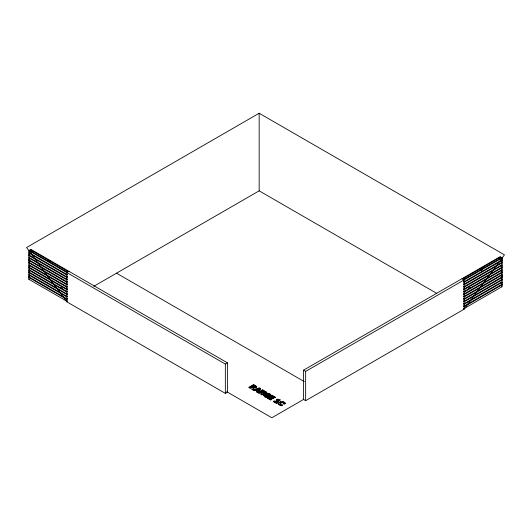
<?xml version="1.0" encoding="UTF-8"?>
<svg xmlns="http://www.w3.org/2000/svg" width="531" height="531" viewBox="0 0 531 531"><rect width="100%" height="100%" fill="white"/><g stroke="black" fill="none" stroke-linecap="round" stroke-linejoin="round"><path stroke-width="0.8" d="M501.642 286.913L501.642 282.034L502.167 282.339L502.167 284.165L463.603 306.433L464.134 306.739L502.167 284.775L502.167 286.607L463.603 308.869M501.642 273.896L502.167 279.286L463.603 301.548L464.134 301.854L502.167 279.897L502.167 281.729L463.603 303.991L464.134 304.296L502.167 282.339M253.712 387.71L253.3 390.039L253.712 387.71L255.431 387.657L256.44 386.973M256.493 386.747L255.969 387.723L253.712 388.015M256.5 390.803L255.537 390.245L254.309 390.617L251.893 389.223L252.298 387.205L251.886 386.966L250.194 387.935L249.046 387.577L250.194 388.241L252.298 387.205M262.248 391.194L260.814 394.068L261.929 395.018L266.535 392.356L265.48 391.44L262.838 393.272L264.007 390.597L262.586 389.774L257.98 392.436L259.042 393.352L262.248 391.194L259.042 393.046L257.98 392.436M262.838 393.272L264.007 390.597M261.172 393.657L261.889 392.217M263.834 395.104L266.038 393.597A2.987 1.726 0 0 1 266.648 393.484M265.367 395.442C267.219 392.422 269.562 396.445 270.983 395.296L270.199 394.095L267.923 393.172A2.987 1.726 0 0 0 266.038 393.298C262.44 393.783 263.967 397.759 266.974 397.626L269.244 396.013L267.226 394.852L266.363 395.655L267.259 396.172L266.363 395.349M502.167 277.454L464.134 299.418L463.603 299.112L502.167 276.843L502.167 275.018L464.134 296.975L463.603 296.67L502.167 274.408L502.167 272.576L464.134 294.539L463.603 294.234L502.167 271.965L502.167 270.133L464.134 292.096L463.603 291.791L502.167 269.529L502.167 267.697L464.134 289.654L463.603 289.349L502.167 267.086L502.167 265.254L464.134 287.218L463.603 286.913L502.167 264.644L502.167 262.818L464.134 284.775L463.603 284.47L502.167 262.208L502.167 260.376L464.134 282.333L463.603 282.034L502.167 259.765L502.167 257.933L500.056 256.719L303.533 370.173L303.533 399.458L305.65 400.673L464.134 309.175L504.45 254.86L259.161 113.242L26.55 247.539L66.866 301.854L225.35 393.358L227.467 392.137L227.467 362.852L30.944 249.397L28.833 250.619L28.833 252.444L67.397 274.713L66.866 275.018L28.833 253.055L28.833 254.887L67.397 277.149L66.866 277.454L28.833 255.497L28.833 257.329L67.397 279.591L66.866 279.897L28.833 257.933L28.833 259.765L67.397 282.034L66.866 282.333L28.833 260.376L28.833 262.208L67.397 284.47L66.866 284.775L28.833 262.818L28.833 264.644L67.397 286.913L66.866 287.218L28.833 265.254L28.833 267.086L67.397 289.349L66.866 289.654L28.833 267.697L28.833 269.529L67.397 291.791L66.866 292.096L28.833 270.133L28.833 271.965L67.397 294.234L66.866 294.539L28.833 272.576L28.833 274.408L67.397 296.67L66.866 296.975L28.833 275.018L28.833 276.843L67.397 299.112L66.866 299.418L28.833 277.454L28.833 279.286L67.397 301.548M251.893 389.223L254.309 390.312L255.537 389.94L256.984 390.776L256.334 391.785L257.522 392.475L260.575 388.612L259.314 387.882L253.148 389.946L255.457 389.289M257.522 392.475L260.575 388.612M257.568 390.451L258.617 388.997L256.626 389.601L258.617 388.997M279.406 402.452L278.33 403.467A2.768 1.6 0 0 0 278.496 404.509L281.231 405.81L282.313 405.18C280.202 405.04 278.669 402.578 282.173 402.385A1.56 0.903 0 0 1 283.381 402.671L284.138 404.131L285.233 403.188C283.766 400.892 279.844 400.971 278.33 403.162A2.768 1.6 0 0 0 278.496 404.204L281.231 405.505L282.313 404.874M30.944 251.223L31.999 250.619L31.999 252.245M28.833 253.055L29.358 252.749M28.833 254.887L29.358 254.581M28.833 255.497L29.358 255.192M28.833 257.933L29.358 257.628L29.358 260.071L28.833 260.376M28.833 259.765L29.358 259.46M28.833 262.208L29.358 261.902M28.833 262.818L29.358 262.513M28.833 265.254L29.358 264.949M28.833 267.086L29.358 266.781M28.833 267.697L29.358 267.392M28.833 270.133L29.358 269.834L29.358 272.27L28.833 272.576M47.584 260.834L48.64 260.223M28.833 271.965L29.358 271.66M49.171 261.75L50.226 261.139L50.226 262.765M28.833 275.018L29.358 274.713M28.833 276.843L29.358 276.538M28.833 277.454L29.358 277.149L29.358 273.896M28.833 279.286L29.358 278.981M65.811 271.354L66.866 270.744M68.984 271.354L66.866 272.576L66.866 301.854M66.866 276.843L67.397 276.538M66.866 279.286L67.397 278.981M66.866 281.729L67.397 281.423M66.866 284.165L67.397 283.859M66.866 286.607L67.397 286.302M66.866 289.043L67.397 288.738M66.866 291.486L67.397 291.18M66.866 293.928L67.397 293.623M66.866 296.364L67.397 296.059M66.866 298.807L67.397 298.502M66.866 301.243L67.397 300.944M93.821 286.295L259.161 190.835L436.661 293.318M28.833 250.619L225.35 364.074L227.467 362.852M249.046 387.272L253.652 384.617L256.121 386.097L256.493 387.053M249.046 387.577L253.652 384.922L256.446 386.82M252.71 386.482C253.44 387.451 255.922 386.721 253.951 386.07L252.71 386.787L253.951 385.772L254.893 386.794M257.98 392.741L262.586 390.079L264.007 390.902M262.838 392.967L265.48 391.44M260.814 394.068L261.929 394.712L266.535 392.057M462.547 278.981L500.58 257.024M463.603 279.591L501.642 257.628M303.533 370.173L305.65 371.395L502.167 257.933M266.363 395.655L267.226 394.852M265.327 395.363L266.356 396.385L267.259 395.867M263.768 395.164L264.398 396.206L266.974 397.321L269.244 396.013M265.746 396.325L265.367 395.137C267.219 392.117 269.562 396.139 270.983 394.991M271.653 396.956L273.465 398.31L272.589 398.814L270.777 397.772L269.615 398.137L271.58 399.272L270.697 400.082L267.584 398.283L272.191 395.316L275.304 397.42L274.427 397.931L272.463 396.796L271.653 397.261L272.463 396.491L274.427 397.626L275.304 397.115M267.584 398.283L269.562 397.142M270.876 396.385L272.191 395.622L275.304 397.42M269.615 398.137L270.777 397.467L272.589 398.509L273.465 398.004M267.584 397.978L270.697 399.777L271.58 399.272M468.627 288.28L470.061 287.45M273.465 401.376L274.268 400.912L275.244 401.469L277.68 400.062L275.244 401.775L274.268 401.217L273.465 401.376L276.512 403.135L277.315 402.671L276.512 403.434L273.465 401.682M277.68 400.367L276.704 399.81L277.454 399.073L280.182 399.916L276.366 402.425L280.182 399.916M276.704 399.81L277.905 399.604M284.019 404.058L285.233 403.188M303.772 399.319L271.839 417.758L226.677 391.686M254.634 387.119L253.041 386.98M279.963 402.173L280.541 401.974M256.997 388.851L259.314 388.188L260.575 388.918M281.828 405.107L282.313 405.18M267.923 393.478L269.131 393.803M282.963 401.927L283.527 402.113M280.839 404.954L279.963 404.449M500.056 258.544L499.001 257.933L499.001 259.559M501.642 259.46L502.167 259.765M501.642 260.071L502.167 260.376M501.642 261.902L502.167 262.208M501.642 262.513L502.167 262.818M501.642 264.949L502.167 265.254M501.642 266.781L502.167 267.086M501.642 267.392L502.167 267.697M502.167 270.133L501.642 269.828L501.642 272.27L502.167 272.576M501.642 271.66L502.167 271.965M501.642 274.713L502.167 275.018M501.642 276.538L502.167 276.843M482.36 267.544L483.416 268.155M501.642 278.981L502.167 279.286M501.642 279.591L502.167 279.897M501.642 283.859L502.167 284.165M501.642 284.47L502.167 284.775M464.134 278.065L465.189 278.675M462.016 278.675L464.134 279.897L464.134 309.175M463.603 281.423L464.134 281.729M463.603 283.859L464.134 284.165M463.603 286.302L464.134 286.607M463.603 288.738L464.134 289.043M463.603 291.18L464.134 291.486M463.603 293.623L464.134 293.928M463.603 296.059L464.134 296.364M463.603 298.502L464.134 298.807M463.603 300.938L464.134 301.243M463.603 303.38L464.134 303.686M463.603 305.823L464.134 306.128M463.603 308.259L464.134 308.564M116.528 273.186L304.329 381.616M30.42 249.703L68.453 271.66M29.358 250.313L67.397 272.27M276.704 399.504L277.68 400.062M271.653 397.261L273.465 398.31M256.626 389.601L257.568 390.146M276.366 402.12L277.315 402.671M270.266 398.821L271.58 399.577M276.366 402.425L277.315 402.976M256.334 391.48L257.522 392.17M60.939 287.45L62.373 288.28M269.702 394.082L270.983 395.296M284.058 402.372L284.523 402.677M284.855 402.969L285.233 403.494M283.985 403.839L283.381 402.976A1.56 0.903 0 0 0 282.173 402.684L280.229 403.387L279.857 404.27M501.642 261.697L501.642 263.323M501.642 266.575L501.642 268.201M501.642 278.775L501.642 280.401M481.829 271.507L481.829 269.071L480.774 268.46L480.774 270.087M305.65 371.395L305.65 400.673M259.161 113.242L259.161 190.835M225.35 364.074L225.35 393.358M29.358 254.376L29.358 256.002M29.358 261.697L29.358 263.323M29.358 266.575L29.358 268.201"/></g></svg>
